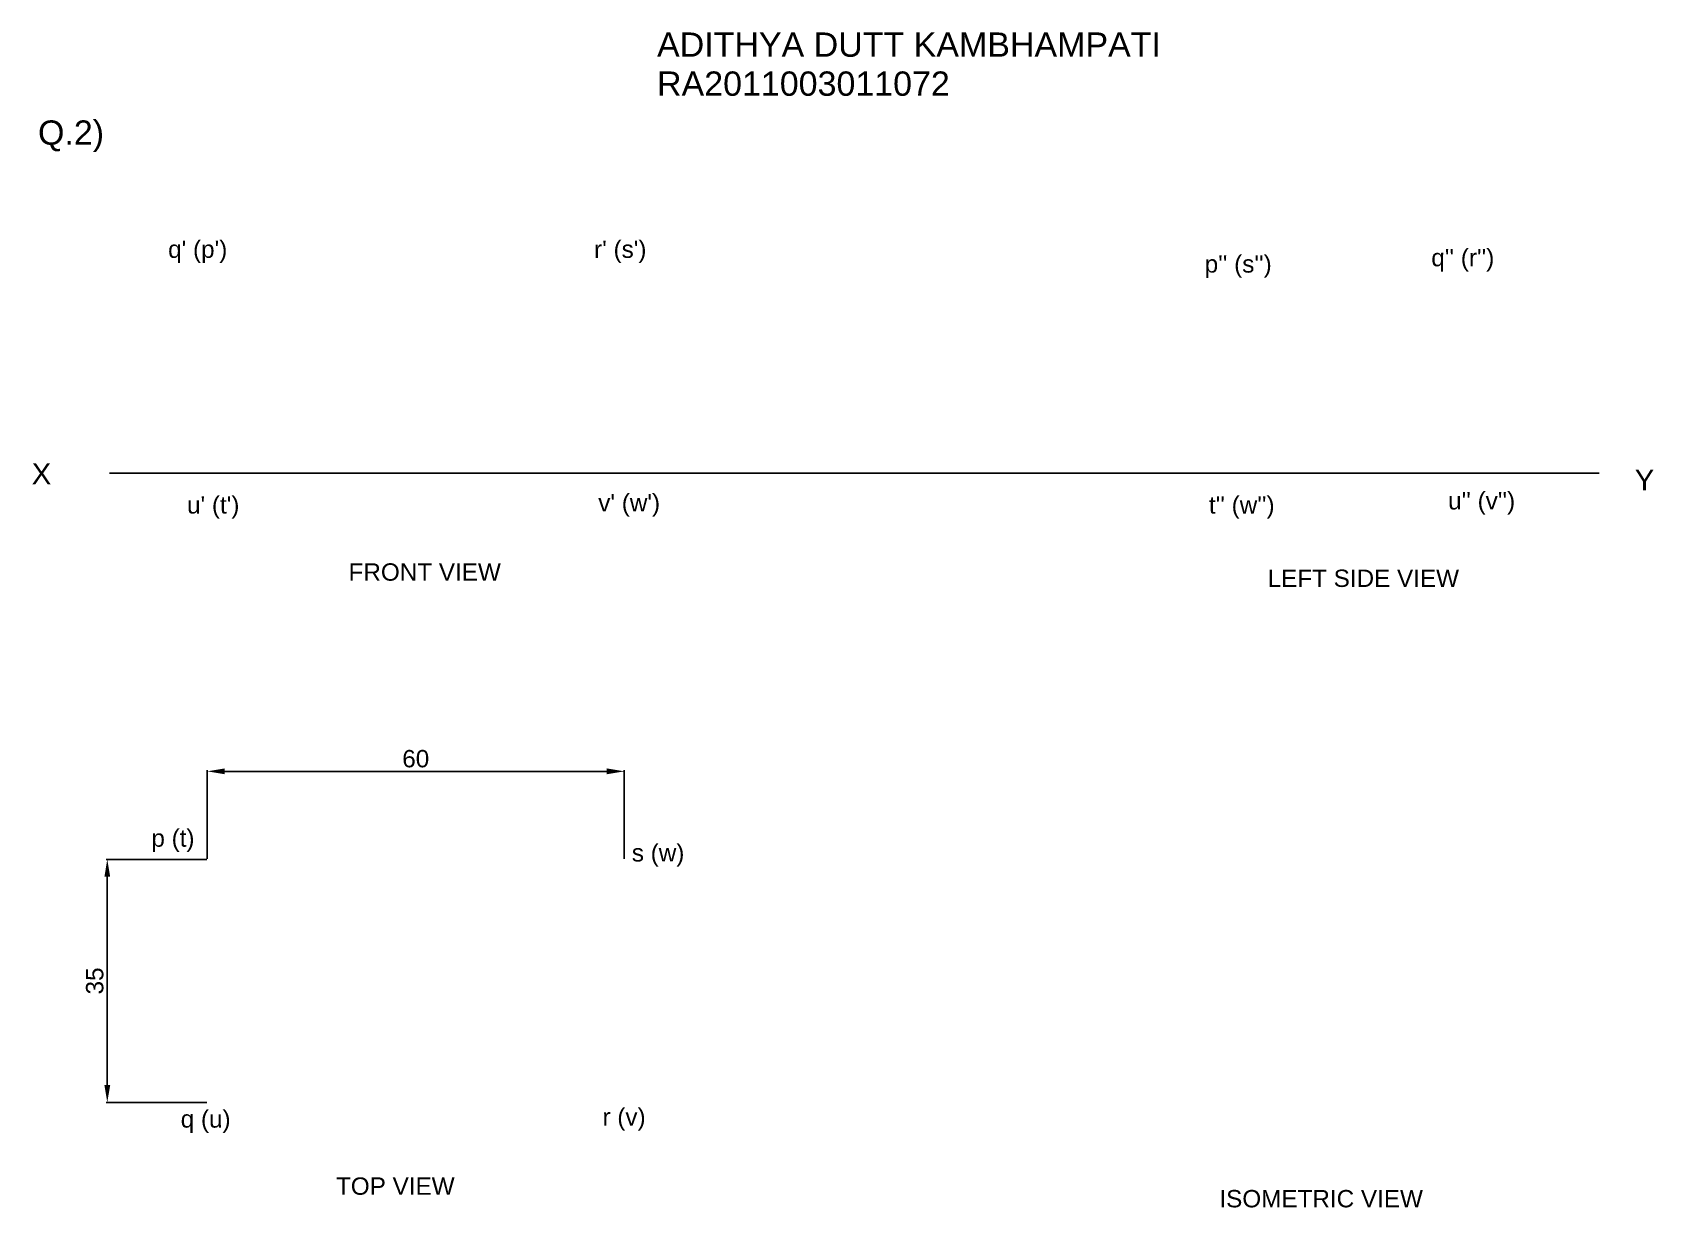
# Paper-space layout 'q2' of a CAD drawing. Header units: millimetres. Extents: x 18 to 251, y 22 to 191.
import ezdxf

# ---------------------------------------------------------------- set-up
doc = ezdxf.new("R2010")
doc.units = ezdxf.units.MM
doc.header["$MEASUREMENT"] = 0
doc.header["$PDMODE"] = 33
doc.header["$PDSIZE"] = 5
doc.styles.get("Standard").update_dxf_attribs({"font": 'arial.ttf'})
doc.dimstyles.new('', dxfattribs={"dimtxt": 2.5, "dimasz": 2.5, "dimexe": 0.18, "dimexo": 0.0625, "dimgap": 0.53, "dimtad": 1, "dimdec": 0, "dimdsep": 46, "dimtxsty": 'Standard', "dimcen": 2.5, "dimadec": 0, "dimazin": 0, "dimtfac": 1, "dimtdec": 0, "dimtmove": 0, "dimatfit": 3, "dimfxl": 1, "dimtolj": 1, "dimtzin": 0, "dimarcsym": 0})

# ---------------------------------------------------------------- blocks, each defined once
blk = doc.blocks.new('*D27')
at = {"color": 0, "linetype": 'ByBlock', "lineweight": -2, "transparency": 16777216}
for p, q in [((42.76, 72.03), (28.24, 72.03)), ((28.42, 69.53), (28.42, 39.53)), ((42.76, 37.03), (28.24, 37.03))]:
    blk.add_line(p, q, dxfattribs=at)
at = {"color": 0, "transparency": 16777216}
for points in [[(28.01, 69.53), (28.84, 69.53), (28.42, 72.03)], [(28.01, 39.53), (28.84, 39.53), (28.42, 37.03)]]:
    blk.add_solid(points, dxfattribs=at)
at = {"layer": 'Defpoints', "color": 0, "transparency": 16777216}
for p in [(42.82, 72.03), (28.42, 37.03), (42.82, 37.03)]:
    blk.add_point(p, dxfattribs=at)
at = {"color": 0, "transparency": 16777216, "insert": (26.62, 54.53), "char_height": 2.5, "attachment_point": 5, "rotation": 90}
blk.add_mtext('\\A1;35', dxfattribs=at)
blk = doc.blocks.new('*D29')
at = {"color": 0, "linetype": 'ByBlock', "lineweight": -2, "transparency": 16777216}
for p, q in [((42.82, 72.1), (42.82, 84.89)), ((45.32, 84.71), (100.32, 84.71)), ((102.82, 72.1), (102.82, 84.89))]:
    blk.add_line(p, q, dxfattribs=at)
at = {"color": 0, "transparency": 16777216}
for points in [[(45.32, 85.13), (45.32, 84.29), (42.82, 84.71)], [(100.32, 85.13), (100.32, 84.29), (102.82, 84.71)]]:
    blk.add_solid(points, dxfattribs=at)
at = {"layer": 'Defpoints', "color": 0, "transparency": 16777216}
for p in [(102.82, 84.71), (42.82, 72.03), (102.82, 72.03)]:
    blk.add_point(p, dxfattribs=at)
at = {"color": 0, "transparency": 16777216, "insert": (72.82, 86.52), "char_height": 2.5, "attachment_point": 5}
blk.add_mtext('\\A1;60', dxfattribs=at)

psp = doc.layouts.new('q2')

# ---------------------------------------------------------------- linework, layer by layer
psp.add_line((28.73, 127.65), (243.15, 127.65))

# ---------------------------------------------------------------- texts
for s, height, p in [('ADITHYA DUTT KAMBHAMPATI', 3.5, (107.55, 187.6)), ('RA2011003011072', 3.5, (107.55, 181.98)), ('Q.2)', 3.5, (18.45, 174.93)), ("q' (p')", 2.5, (37.18, 158.64)), ("r' (s')", 2.5, (98.49, 158.64)), ("p'' (s'')", 2.5, (186.37, 156.52)), ("q'' (r'')", 2.5, (218.99, 157.43)), ('X', 3, (17.55, 126.05)), ('Y', 3, (248.28, 125.15)), ("u' (t')", 2.5, (39.9, 121.83)), ("v' (w')", 2.5, (99.09, 122.13)), ("t'' (w'')", 2.5, (186.98, 121.82)), ("u'' (v'')", 2.5, (221.41, 122.42)), ('FRONT VIEW', 2.5, (63.15, 112.16)), ('LEFT SIDE VIEW', 2.5, (195.43, 111.26)), ('p (t)', 2.5, (34.77, 73.85)), ('s (w)', 2.5, (103.92, 71.73)), ('q (u)', 2.5, (38.99, 33.41)), ('r (v)', 2.5, (99.7, 33.71)), ('TOP VIEW', 2.5, (61.34, 23.74)), ('ISOMETRIC VIEW', 2.5, (188.49, 21.93))]:
    psp.add_text(s, height=height).set_placement(p)

# ---------------------------------------------------------------- dimensions: what is measured, and where the dimension line sits
dim = psp.add_linear_dim(base=(102.82, 84.71), p1=(42.82, 72.03), p2=(102.82, 72.03), dimstyle='', override={"dimlfac": -1})
dim.commit()
dim.dimension.update_dxf_attribs({"geometry": '*D29', "text_midpoint": (72.82, 86.52)})
dim = psp.add_linear_dim(base=(28.42, 37.03), p1=(42.82, 72.03), p2=(42.82, 37.03), angle=90, dimstyle='', override={"dimlfac": -1})
dim.commit()
dim.dimension.update_dxf_attribs({"geometry": '*D27', "text_midpoint": (26.62, 54.53)})

doc.saveas('drawing.dxf')
